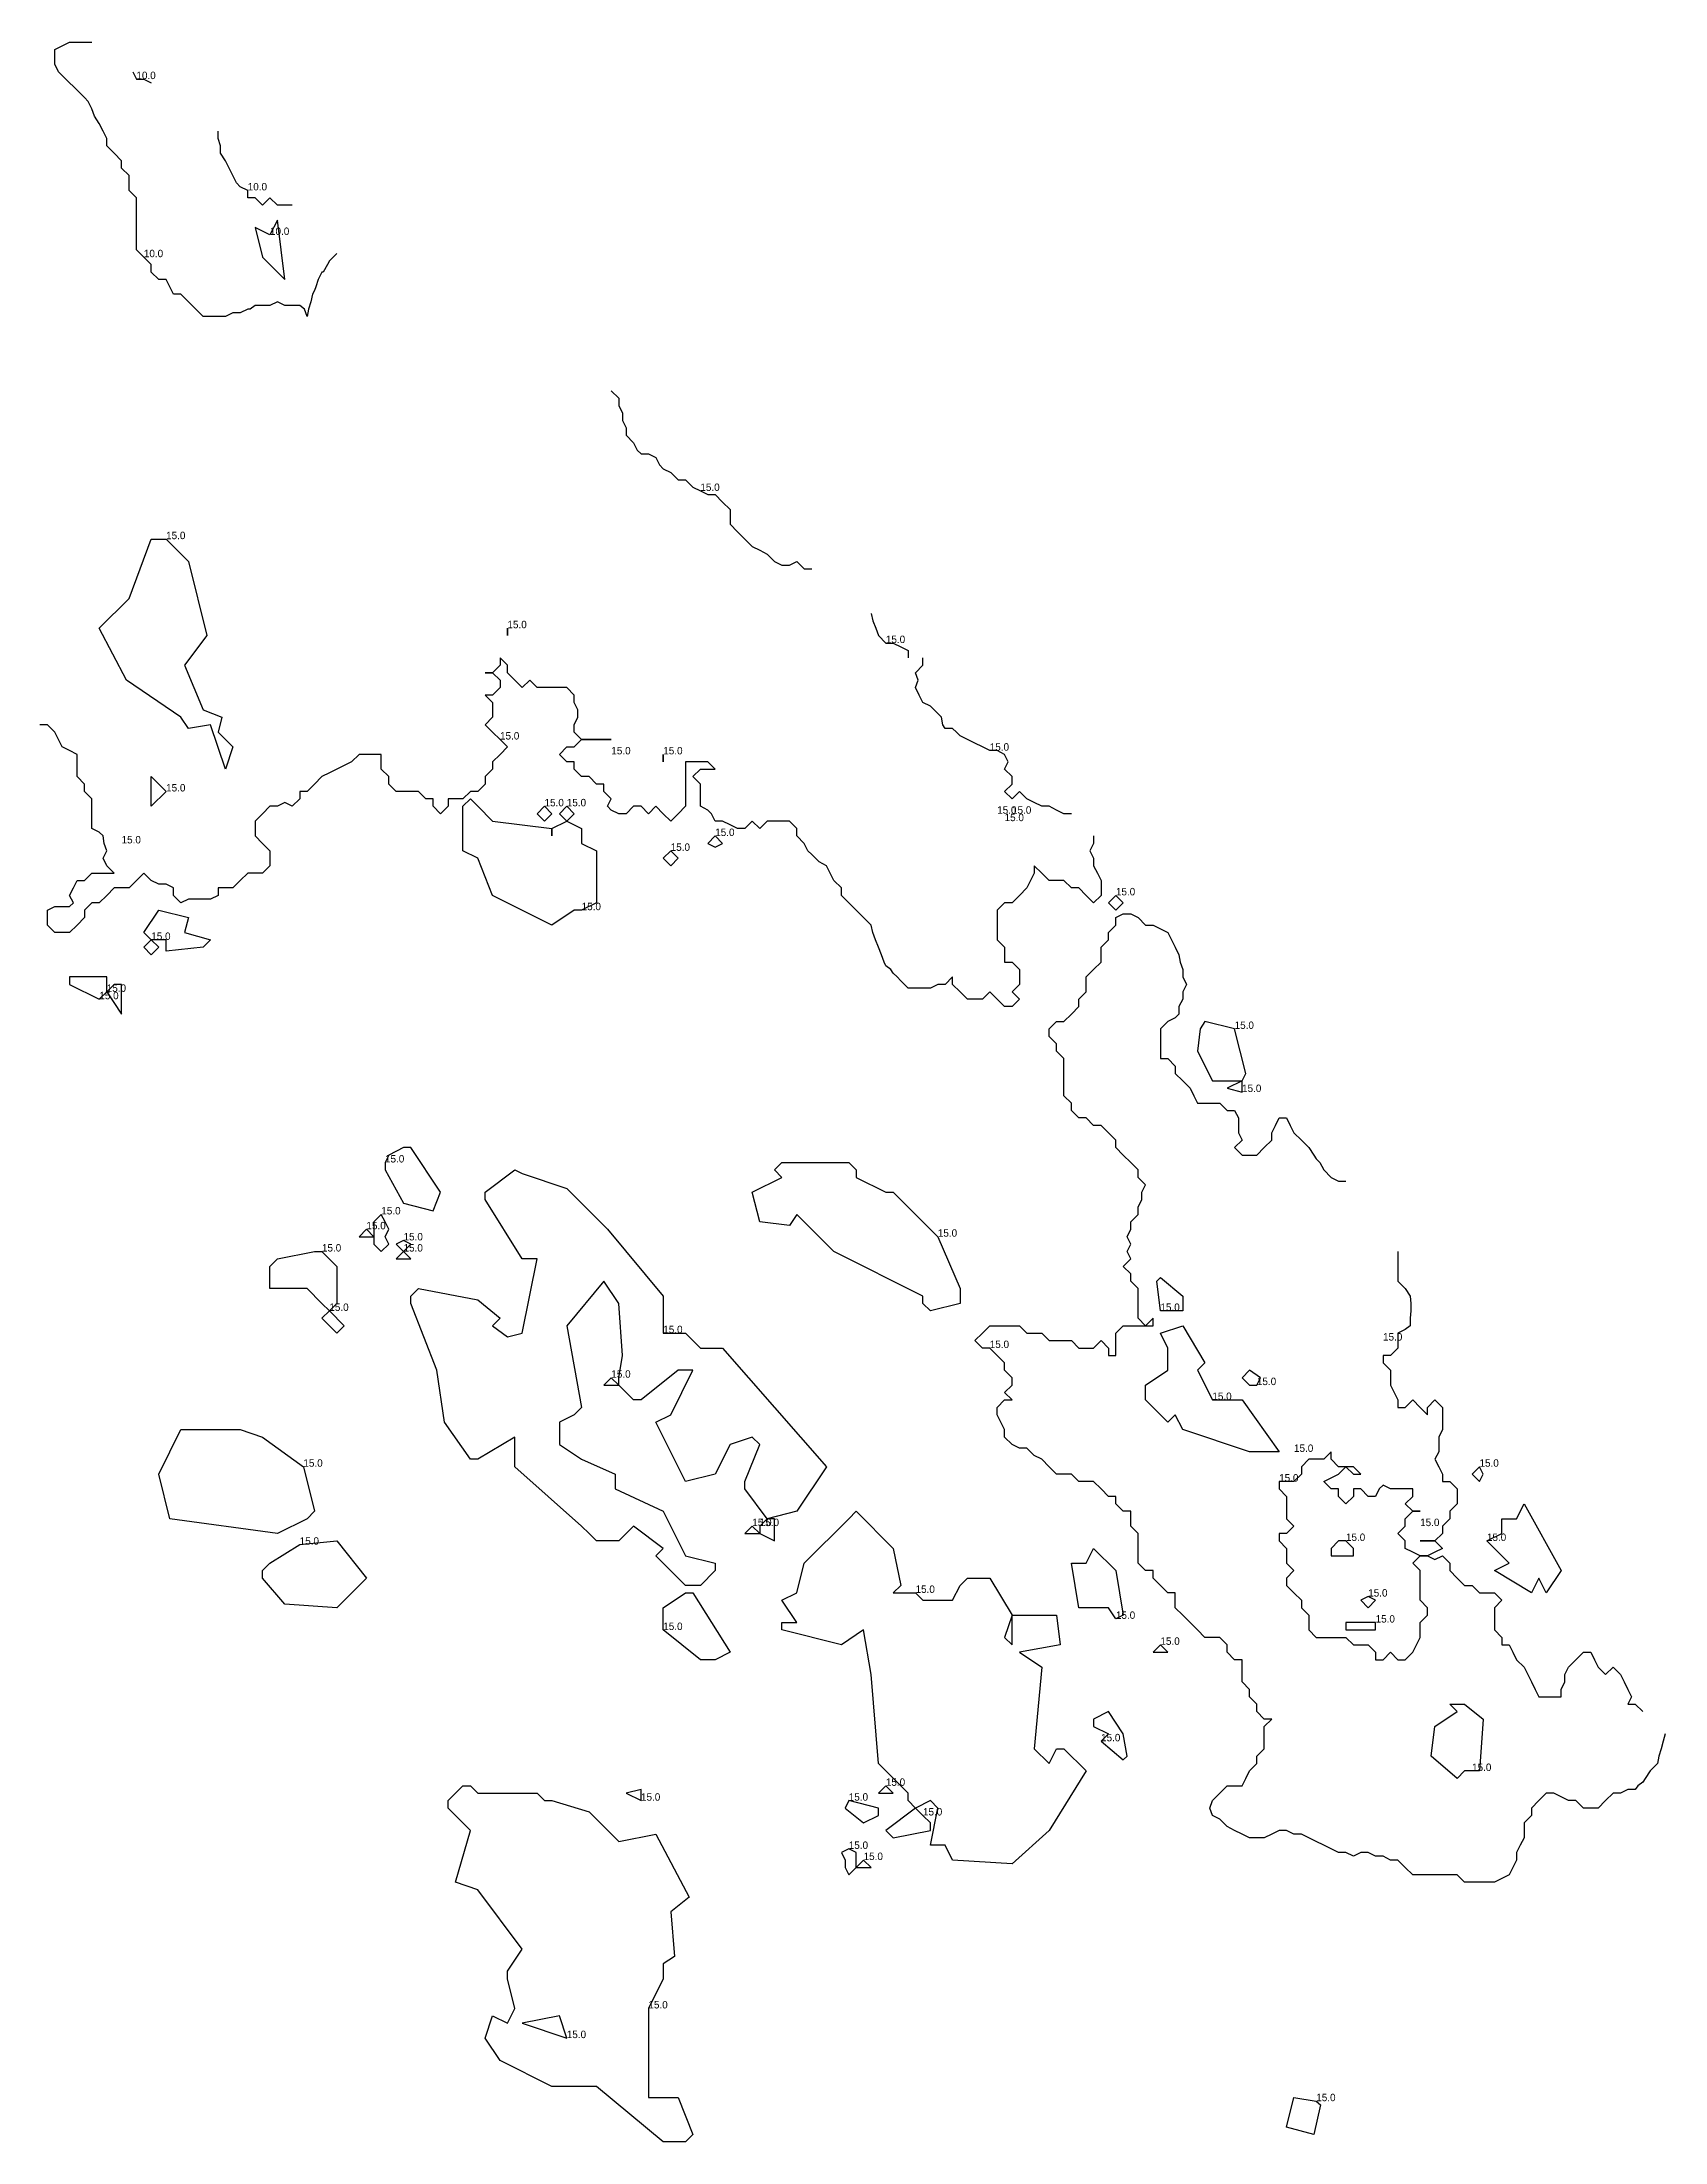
# Model space of a CAD drawing. Extents: x 509452 to 509976, y 5459453 to 5460064.
# Drawn here: x 509647.8 to 509866.5, y 5459781.5 to 5460064.5 of the extents above; entities that cross this region are included whole.
import ezdxf

# ---------------------------------------------------------------- set-up
doc = ezdxf.new("R2010")
doc.units = 0
doc.layers.add('100', color=7, linetype='CONTINUOUS')
doc.layers.add('150', color=7, linetype='CONTINUOUS')

msp = doc.modelspace()

# ---------------------------------------------------------------- linework, layer by layer
at = {"layer": '100'}
for points in [[(509687.5, 5460036), (509687, 5460035.5), (509686.5, 5460035), (509686.25, 5460034.5), (509685.6875, 5460033.5), (509685.5, 5460033.5), (509685, 5460032.5), (509684.6562, 5460031.5), (509684.5, 5460031), (509684.25, 5460030.5), (509684, 5460029.5), (509683.6875, 5460028.5), (509683.5, 5460027.5), (509683.1562, 5460028.5), (509682.5, 5460029), (509681.5, 5460029), (509680.5, 5460029), (509679.5, 5460029.5), (509678.5, 5460029), (509677.5, 5460029), (509676.5, 5460029), (509675.8438, 5460028.5), (509675.5, 5460028.5), (509674.5, 5460028), (509673.5, 5460028), (509672.5, 5460027.5), (509671.5, 5460027.5), (509670.5, 5460027.5), (509669.5, 5460027.5), (509668.5, 5460028.5), (509667.5, 5460029.5), (509666.5, 5460030.5), (509665.5, 5460030.5), (509665, 5460031.5), (509664.5, 5460032.5), (509663.5, 5460032.5), (509662.5, 5460033.5), (509662.5, 5460034.5), (509661.5, 5460035.5), (509660.5, 5460036.5), (509660.5, 5460037.5), (509660.5, 5460038.5), (509660.5, 5460039.5), (509660.5, 5460040.5), (509660.5, 5460041.5), (509660.5, 5460042.5), (509660.5, 5460043.5), (509659.5, 5460044.5), (509659.5, 5460045.5), (509659.5, 5460046.5), (509658.5, 5460047.5), (509658.5, 5460048.5), (509657.5, 5460049.5), (509656.5, 5460050.5), (509656.5, 5460051.5), (509656, 5460052.5), (509655.5, 5460053.5), (509654.8438, 5460054.5), (509654.5, 5460055.5), (509654, 5460056.5), (509653.5, 5460057), (509653, 5460057.5), (509652.5, 5460058), (509652, 5460058.5), (509651.5, 5460059), (509651, 5460059.5), (509650.5, 5460060), (509650, 5460060.5), (509649.5, 5460061.5), (509649.5, 5460062.5), (509649.5, 5460063.5), (509650.5, 5460064), (509651.5, 5460064.5), (509652.5, 5460064.5), (509653.5, 5460064.5), (509654.5, 5460064.5)], [(509660, 5460060.5), (509660.5, 5460059.5), (509661.5, 5460059.5), (509662.5, 5460059)], [(509681.5, 5460042.5), (509680.5, 5460042.5), (509679.5, 5460042.5), (509678.5, 5460043.5), (509677.5, 5460042.5), (509676.5, 5460043.5), (509675.5, 5460043.5), (509675.5, 5460044.5), (509674.5, 5460045), (509674, 5460045.5), (509673.5, 5460046.5), (509673, 5460047.5), (509672.5, 5460048.5), (509671.8438, 5460049.5), (509671.8438, 5460050.5), (509671.5, 5460051.5), (509671.5, 5460052.5)]]:
    msp.add_lwpolyline(points, dxfattribs=at)
msp.add_lwpolyline([(509680.5, 5460032.5), (509679.5, 5460040.5), (509678.5, 5460038.5), (509676.5, 5460039.5), (509677.5, 5460035.5)], close=True, dxfattribs=at)
at = {"layer": '150'}
for points in [[(509724.5, 5460017.5), (509725.5, 5460016.5), (509725.5, 5460015.5), (509726, 5460014.5), (509726, 5460013.5), (509726.5, 5460012.5), (509726.5, 5460011.5), (509727.5, 5460010.5), (509728, 5460009.5), (509728.5, 5460009), (509729.5, 5460009), (509730.5, 5460008.5), (509731, 5460007.5), (509731.5, 5460007), (509732.5, 5460006.5), (509733.5, 5460005.5), (509734.5, 5460005.5), (509735.5, 5460004.5), (509736.5, 5460004), (509737.5, 5460003.5), (509738.5, 5460003.5), (509739.5, 5460002.5), (509740.5, 5460001.5), (509740.5, 5460000.5), (509740.5, 5459999.5), (509741.5, 5459998.5), (509742.5, 5459997.5), (509743.5, 5459996.5), (509744.5, 5459996), (509745.5, 5459995.5), (509746.5, 5459994.5), (509747.5, 5459994), (509748.5, 5459994), (509749.5, 5459994.5), (509750.5, 5459993.5), (509751.5, 5459993.5)], [(509759.5, 5459987.5), (509759.75, 5459986.5), (509760.1562, 5459985.5), (509760.5, 5459984.5), (509761.5, 5459983.5), (509762.5, 5459983.5), (509763.5, 5459983), (509764.5, 5459982.5), (509764.5, 5459981.5)], [(509789.5, 5459957.5), (509789.5, 5459956.5), (509789, 5459955.5), (509789.5, 5459954.5), (509789.5, 5459953.5), (509790, 5459952.5), (509790.5, 5459951.5), (509790.5, 5459950.5), (509790.5, 5459949.5), (509789.5, 5459948.5), (509788.5, 5459949.5), (509787.5, 5459950.5), (509786.5, 5459950.5), (509785.5, 5459951.5), (509784.5, 5459951.5), (509783.5, 5459951.5), (509782.5, 5459952.5), (509781.5, 5459953.5), (509781.5, 5459952.5), (509781, 5459951.5), (509780.5, 5459950.5), (509779.5, 5459949.5), (509778.5, 5459948.5), (509777.5, 5459948.5), (509776.5, 5459947.5), (509776.5, 5459946.5), (509776.5, 5459945.5), (509776.5, 5459944.5), (509776.5, 5459943.5), (509777.5, 5459942.5), (509777.5, 5459941.5), (509777.5, 5459940.5), (509778.5, 5459940.5), (509779.5, 5459939.5), (509779.5, 5459938.5), (509779.5, 5459937.5), (509778.5, 5459936.5), (509779.5, 5459935.5), (509778.5, 5459934.5), (509777.5, 5459934.5), (509776.5, 5459935.5), (509775.5, 5459936.5), (509774.5, 5459935.5), (509773.5, 5459935.5), (509772.5, 5459935.5), (509771.5, 5459936.5), (509770.5, 5459937.5), (509770.5, 5459938.5), (509769.5, 5459937.5), (509768.5, 5459937.5), (509767.5, 5459937), (509766.5, 5459937), (509765.5, 5459937), (509764.5, 5459937), (509764, 5459937.5), (509763.5, 5459938), (509763, 5459938.5), (509762.5, 5459939), (509762.1562, 5459939.5), (509761.5, 5459940), (509761.25, 5459940.5), (509760.9062, 5459941.5), (509760.5, 5459942.5), (509760.0938, 5459943.5), (509759.75, 5459944.5), (509759.5, 5459945.5), (509758.5, 5459946.5), (509757.5, 5459947.5), (509756.5, 5459948.5), (509755.5, 5459949.5), (509755.5, 5459950.5), (509754.5, 5459951.5), (509754, 5459952.5), (509753.5, 5459953.5), (509752.5, 5459954), (509752, 5459954.5), (509751.5, 5459955), (509751, 5459955.5), (509750.5, 5459956.5), (509749.5, 5459957.5), (509749.5, 5459958.5), (509748.5, 5459959.5), (509747.5, 5459959.5), (509746.5, 5459959.5), (509745.5, 5459959.5), (509744.5, 5459958.5), (509743.5, 5459959.5), (509742.5, 5459958.5), (509741.5, 5459958.5), (509740.5, 5459959), (509739.5, 5459959.5), (509738.5, 5459959.5), (509738, 5459960.5), (509737.5, 5459961), (509736.5, 5459961.5), (509736.5, 5459962.5), (509736.5, 5459963.5), (509736.5, 5459964.5), (509735.5, 5459965.5), (509736.5, 5459966.5), (509737.5, 5459966.5), (509738.5, 5459966.5), (509737.5, 5459967.5), (509736.5, 5459967.5), (509735.5, 5459967.5), (509734.5, 5459967.5), (509734.5, 5459966.5), (509734.5, 5459965.5), (509734.5, 5459964.5), (509734.5, 5459963.5), (509734.5, 5459962.5), (509734.5, 5459961.5), (509733.5, 5459960.5), (509732.5, 5459959.5), (509731.5, 5459960.5), (509730.5, 5459961.5), (509729.5, 5459960.5), (509728.5, 5459961.5), (509727.5, 5459961.5), (509726.5, 5459960.5), (509725.5, 5459960.5), (509724.5, 5459961), (509724, 5459961.5), (509724.5, 5459962.5), (509723.5, 5459963.5), (509723.5, 5459964.5), (509722.5, 5459964.5), (509721.5, 5459965.5), (509720.5, 5459965.5), (509719.5, 5459966.5), (509719.5, 5459967.5), (509718.5, 5459967.5), (509717.5, 5459968.5), (509718.5, 5459969.5), (509719.5, 5459969.5), (509720.5, 5459970.5), (509721.5, 5459970.5), (509722.5, 5459970.5), (509723.5, 5459970.5), (509724.5, 5459970.5), (509723.5, 5459970.5), (509722.5, 5459970.5), (509721.5, 5459970.5), (509720.5, 5459970.5), (509719.5, 5459971.5), (509719.5, 5459972.5), (509720, 5459973.5), (509720, 5459974.5), (509719.5, 5459975.5), (509719.5, 5459976.5), (509718.5, 5459977.5), (509717.5, 5459977.5), (509716.5, 5459977.5), (509715.5, 5459977.5), (509714.5, 5459977.5), (509713.5, 5459978.5), (509712.5, 5459977.5), (509711.5, 5459978.5), (509710.5, 5459979.5), (509710.5, 5459980.5), (509709.5, 5459981.5), (509709.5, 5459980.5), (509708.5, 5459979.5), (509707.5, 5459979.5), (509708.5, 5459979.5), (509709.5, 5459978.5), (509709.5, 5459977.5), (509708.5, 5459976.5), (509707.5, 5459976.5), (509708.5, 5459975.5), (509708.5, 5459974.5), (509708.5, 5459973.5), (509707.5, 5459972.5), (509708.5, 5459971.5), (509709.5, 5459970.5), (509710.5, 5459969.5), (509709.5, 5459968.5), (509708.5, 5459967.5), (509708.5, 5459966.5), (509707.5, 5459965.5), (509707.5, 5459964.5), (509706.5, 5459963.5), (509705.5, 5459963.5), (509704.5, 5459962.5), (509703.5, 5459962.5), (509702.5, 5459962.5), (509702.5, 5459961.5), (509701.5, 5459960.5), (509700.5, 5459961.5), (509700.5, 5459962.5), (509699.5, 5459962.5), (509698.5, 5459963.5), (509697.5, 5459963.5), (509696.5, 5459963.5), (509695.5, 5459963.5), (509694.5, 5459964.5), (509694.5, 5459965.5), (509693.5, 5459966.5), (509693.5, 5459967.5), (509693.5, 5459968.5), (509692.5, 5459968.5), (509691.5, 5459968.5), (509690.5, 5459968.5), (509689.5, 5459967.5), (509688.5, 5459967), (509687.5, 5459966.5), (509686.5, 5459966), (509685.5, 5459965.5), (509684.5, 5459964.5), (509683.5, 5459963.5), (509682.5, 5459963.5), (509682.5, 5459962.5), (509681.5, 5459961.5), (509680.5, 5459962), (509679.5, 5459961.5), (509678.5, 5459961.5), (509677.5, 5459960.5), (509676.5, 5459959.5), (509676.5, 5459958.5), (509676.5, 5459957.5), (509677.5, 5459956.5), (509678.5, 5459955.5), (509678.5, 5459954.5), (509678.5, 5459953.5), (509677.5, 5459952.5), (509676.5, 5459952.5), (509675.5, 5459952.5), (509674.5, 5459951.5), (509673.5, 5459950.5), (509672.5, 5459950.5), (509671.5, 5459950.5), (509671.5, 5459949.5), (509670.5, 5459949), (509669.5, 5459949), (509668.5, 5459949), (509667.5, 5459949), (509666.5, 5459948.5), (509665.5, 5459949.5), (509665.5, 5459950.5), (509664.5, 5459951), (509663.5, 5459951), (509662.5, 5459951.5), (509661.5, 5459952.5), (509660.5, 5459951.5), (509659.5, 5459950.5), (509658.5, 5459950.5), (509657.5, 5459950.5), (509656.5, 5459949.5), (509655.5, 5459948.5), (509654.5, 5459948.5), (509653.5, 5459947.5), (509653.5, 5459946.5), (509652.5, 5459945.5), (509651.5, 5459944.5), (509650.5, 5459944.5), (509649.5, 5459944.5), (509648.5, 5459945.5), (509648.5, 5459946.5), (509648.5, 5459947.5), (509649.5, 5459948), (509650.5, 5459948), (509651.5, 5459948), (509652, 5459948.5), (509651.5, 5459949.5), (509652, 5459950.5), (509652.5, 5459951.5), (509653.5, 5459951.5), (509654.5, 5459952.5), (509655.5, 5459952.5), (509656.5, 5459952.5), (509657.5, 5459952.5), (509656.5, 5459953.5), (509656, 5459954.5), (509656.5, 5459955.5), (509656.1562, 5459956.5), (509656, 5459957.5), (509655.5, 5459958), (509654.5, 5459958.5), (509654.5, 5459959.5), (509654.5, 5459960.5), (509654.5, 5459961.5), (509654.5, 5459962.5), (509653.5, 5459963.5), (509653.5, 5459964.5), (509652.5, 5459965.5), (509652.5, 5459966.5), (509652.5, 5459967.5), (509652.5, 5459968.5), (509651.5, 5459969), (509650.5, 5459969.5), (509650, 5459970.5), (509649.5, 5459971.5), (509648.5, 5459972.5), (509647.5, 5459972.5)], [(509786.5, 5459960.5), (509785.5, 5459960.5), (509784.5, 5459961), (509783.5, 5459961.5), (509782.5, 5459961.5), (509781.5, 5459962), (509780.5, 5459962.5), (509779.5, 5459963.5), (509778.5, 5459962.5), (509777.5, 5459963.5), (509778.5, 5459964.5), (509778.5, 5459965.5), (509777.5, 5459966.5), (509778, 5459967.5), (509777.5, 5459968.5), (509776.5, 5459969), (509775.5, 5459969), (509774.5, 5459969.5), (509773.5, 5459970), (509772.5, 5459970.5), (509771.5, 5459971), (509771, 5459971.5), (509770.5, 5459972), (509769.5, 5459972), (509769.1562, 5459972.5), (509769, 5459973.5), (509768.5, 5459974), (509768, 5459974.5), (509767.5, 5459975), (509766.5, 5459975.5), (509766, 5459976.5), (509765.5, 5459977.5), (509765.8438, 5459978.5), (509765.5, 5459979.5), (509766.5, 5459980.5), (509766.5, 5459981.5)], [(509866.5, 5459836.5), (509866.25, 5459835.5), (509866, 5459834.5), (509865.6875, 5459833.5), (509865.5, 5459832.5), (509864.5, 5459831.5), (509863.8438, 5459830.5), (509863.5, 5459830), (509862.8438, 5459829.5), (509862.5, 5459829), (509861.5, 5459829), (509860.5, 5459828.5), (509859.5, 5459828.5), (509858.5, 5459827.5), (509857.5, 5459826.5), (509856.5, 5459826.5), (509855.5, 5459826.5), (509854.5, 5459827.5), (509853.5, 5459827.5), (509852.5, 5459828), (509851.5, 5459828.5), (509850.5, 5459828.5), (509849.5, 5459827.5), (509848.5, 5459826.5), (509848.5, 5459825.5), (509847.5, 5459824.5), (509847.5, 5459823.5), (509847.5, 5459822.5), (509847, 5459821.5), (509846.5, 5459820.5), (509846.5, 5459819.5), (509846, 5459818.5), (509845.5, 5459817.5), (509844.5, 5459817), (509843.5, 5459816.5), (509842.5, 5459816.5), (509841.5, 5459816.5), (509840.5, 5459816.5), (509839.5, 5459816.5), (509838.5, 5459817.5), (509837.5, 5459817.5), (509836.5, 5459817.5), (509835.5, 5459817.5), (509834.5, 5459817.5), (509833.5, 5459817.5), (509832.5, 5459817.5), (509831.5, 5459818.5), (509830.5, 5459819.5), (509829.5, 5459819.5), (509828.5, 5459820), (509827.5, 5459820), (509826.5, 5459820.5), (509825.5, 5459820.5), (509824.5, 5459820), (509823.5, 5459820.5), (509822.5, 5459820.5), (509821.5, 5459821), (509820.5, 5459821.5), (509819.5, 5459822), (509818.5, 5459822.5), (509817.5, 5459823), (509816.5, 5459823), (509815.5, 5459823.5), (509814.5, 5459823.5), (509813.5, 5459823), (509812.5, 5459822.5), (509811.5, 5459822.5), (509810.5, 5459822.5), (509809.5, 5459823), (509808.5, 5459823.5), (509807.5, 5459824), (509807, 5459824.5), (509806.5, 5459825), (509805.5, 5459825.5), (509805.1562, 5459826.5), (509805.5, 5459827.5), (509806.5, 5459828.5), (509807.5, 5459829.5), (509808.5, 5459829.5), (509809.5, 5459829.5), (509810, 5459830.5), (509810.5, 5459831.5), (509811.5, 5459832.5), (509811.5, 5459833.5), (509812.5, 5459834.5), (509812.5, 5459835.5), (509812.5, 5459836.5), (509812.5, 5459837.5), (509813.5, 5459838.5), (509812.5, 5459838.5), (509811.5, 5459839.5), (509811.5, 5459840.5), (509810.5, 5459841.5), (509810.5, 5459842.5), (509809.5, 5459843.5), (509809.5, 5459844.5), (509809.5, 5459845.5), (509809.5, 5459846.5), (509808.5, 5459846.5), (509807.5, 5459847.5), (509807.5, 5459848.5), (509806.5, 5459849.5), (509805.5, 5459849.5), (509804.5, 5459849.5), (509803.5, 5459850.5), (509802.5, 5459851.5), (509801.5, 5459852.5), (509800.5, 5459853.5), (509800.5, 5459854.5), (509800.5, 5459855.5), (509799.5, 5459855.5), (509798.5, 5459856.5), (509797.5, 5459857.5), (509797.5, 5459858.5), (509796.5, 5459858.5), (509795.5, 5459859.5), (509795.5, 5459860.5), (509795.5, 5459861.5), (509795.5, 5459862.5), (509795.5, 5459863.5), (509794.5, 5459864.5), (509794.5, 5459865.5), (509794.5, 5459866.5), (509793.5, 5459866.5), (509792.5, 5459867.5), (509792.5, 5459868.5), (509791.5, 5459868.5), (509790.5, 5459869.5), (509789.5, 5459870.5), (509788.5, 5459870.5), (509787.5, 5459870.5), (509786.5, 5459871.5), (509785.5, 5459871.5), (509784.5, 5459871.5), (509783.5, 5459872.5), (509782.5, 5459873.5), (509781.5, 5459874), (509781, 5459874.5), (509780.5, 5459875), (509779.5, 5459875), (509778.5, 5459875.5), (509777.5, 5459876.5), (509777.5, 5459877.5), (509777, 5459878.5), (509776.5, 5459879.5), (509776.5, 5459880.5), (509777.5, 5459881.5), (509778.5, 5459881.5), (509777.5, 5459882.5), (509778.5, 5459883.5), (509778.5, 5459884.5), (509777.5, 5459885.5), (509777.5, 5459886.5), (509776.5, 5459887.5), (509775.5, 5459888.5), (509774.5, 5459888.5), (509773.5, 5459889.5), (509774.5, 5459890.5), (509775.5, 5459891.5), (509776.5, 5459891.5), (509777.5, 5459891.5), (509778.5, 5459891.5), (509779.5, 5459891.5), (509780.5, 5459890.5), (509781.5, 5459890.5), (509782.5, 5459890.5), (509783.5, 5459889.5), (509784.5, 5459889.5), (509785.5, 5459889.5), (509786.5, 5459889.5), (509787.5, 5459888.5), (509788.5, 5459888.5), (509789.5, 5459888.5), (509790.5, 5459889.5), (509791.5, 5459888.5), (509791.5, 5459887.5), (509792.5, 5459887.5), (509792.5, 5459888.5), (509792.5, 5459889.5), (509792.5, 5459890.5), (509793.5, 5459891.5), (509794.5, 5459891.5), (509795.5, 5459891.5), (509796.5, 5459891.5), (509797.5, 5459891.5), (509797.5, 5459892.5), (509796.5, 5459891.5), (509795.5, 5459892.5), (509795.5, 5459893.5), (509795.5, 5459894.5), (509795.5, 5459895.5), (509795.5, 5459896.5), (509794.5, 5459897.5), (509794.5, 5459898.5), (509793.5, 5459899.5), (509794.5, 5459900.5), (509794, 5459901.5), (509794.5, 5459902.5), (509794, 5459903.5), (509794.5, 5459904.5), (509794.5, 5459905.5), (509795.5, 5459906.5), (509795.5, 5459907.5), (509796, 5459908.5), (509796, 5459909.5), (509796.5, 5459910.5), (509795.5, 5459911.5), (509795.5, 5459912.5), (509794.5, 5459913.5), (509793.5, 5459914.5), (509792.5, 5459915.5), (509792.5, 5459916.5), (509791.5, 5459917.5), (509790.5, 5459918.5), (509789.5, 5459918.5), (509788.5, 5459919.5), (509787.5, 5459919.5), (509786.5, 5459920.5), (509786.5, 5459921.5), (509785.5, 5459922.5), (509785.5, 5459923.5), (509785.5, 5459924.5), (509785.5, 5459925.5), (509785.5, 5459926.5), (509785.5, 5459927.5), (509784.5, 5459928.5), (509784.5, 5459929.5), (509783.5, 5459930.5), (509783.5, 5459931.5), (509784.5, 5459932.5), (509785.5, 5459932.5), (509786.5, 5459933.5), (509787.5, 5459934.5), (509787.5, 5459935.5), (509788.5, 5459936.5), (509788.5, 5459937.5), (509788.5, 5459938.5), (509789.5, 5459939.5), (509790.5, 5459940.5), (509790.5, 5459941.5), (509790.5, 5459942.5), (509791.5, 5459943.5), (509791.5, 5459944.5), (509792.5, 5459945.5), (509792.5, 5459946.5), (509793.5, 5459947), (509794.5, 5459947), (509795.5, 5459946.5), (509796.5, 5459945.5), (509797.5, 5459945.5), (509798.5, 5459945), (509799.5, 5459944.5), (509800, 5459943.5), (509800.5, 5459942.5), (509801, 5459941.5), (509801.1562, 5459940.5), (509801.5, 5459939.5), (509801.5, 5459938.5), (509802, 5459937.5), (509801.5, 5459936.5), (509801.5, 5459935.5), (509801, 5459934.5), (509801, 5459933.5), (509800.5, 5459933), (509799.5, 5459932.5), (509798.5, 5459931.5), (509798.5, 5459930.5), (509798.5, 5459929.5), (509798.5, 5459928.5), (509798.5, 5459927.5), (509799.5, 5459927.5), (509800.5, 5459926.5), (509800.5, 5459925.5), (509801.5, 5459924.5), (509802.5, 5459923.5), (509803, 5459922.5), (509803.5, 5459921.5), (509804.5, 5459921.5), (509805.5, 5459921.5), (509806.5, 5459921.5), (509807.5, 5459920.5), (509808.5, 5459920.5), (509809, 5459919.5), (509809, 5459918.5), (509809, 5459917.5), (509809.5, 5459916.5), (509808.5, 5459915.5), (509809.5, 5459914.5), (509810.5, 5459914.5), (509811.5, 5459914.5), (509812.5, 5459915.5), (509813.5, 5459916.5), (509813.5, 5459917.5), (509814, 5459918.5), (509814.5, 5459919.5), (509815.5, 5459919.5), (509816, 5459918.5), (509816.5, 5459917.5), (509817.5, 5459916.5), (509818.5, 5459915.5), (509819.1562, 5459914.5), (509819.5, 5459914), (509820, 5459913.5), (509820.5, 5459912.5), (509821.5, 5459911.5), (509822.5, 5459911), (509823.5, 5459911)], [(509830.5, 5459901.5), (509830.5, 5459900.5), (509830.5, 5459899.5), (509830.5, 5459898.5), (509830.5, 5459897.5), (509831.5, 5459896.5), (509832.1562, 5459895.5), (509832.25, 5459894.5), (509832.25, 5459893.5), (509832.1562, 5459892.5), (509832.1562, 5459891.5), (509831.5, 5459891), (509830.5, 5459890.5), (509830.5, 5459889.5), (509830.5, 5459888.5), (509829.5, 5459887.5), (509828.5, 5459887.5), (509828.5, 5459886.5), (509829.5, 5459885.5), (509829.5, 5459884.5), (509829.5, 5459883.5), (509830, 5459882.5), (509830.5, 5459881.5), (509830.5, 5459880.5), (509831.5, 5459880.5), (509832.5, 5459881.5), (509833.5, 5459880.5), (509834.5, 5459879.5), (509834.5, 5459880.5), (509835.5, 5459881.5), (509836.5, 5459880.5), (509836.5, 5459879.5), (509836.5, 5459878.5), (509836.5, 5459877.5), (509836, 5459876.5), (509836, 5459875.5), (509836, 5459874.5), (509835.5, 5459873.5), (509836, 5459872.5), (509836.5, 5459871.5), (509836.5, 5459870.5), (509837.5, 5459870.5), (509838.5, 5459869.5), (509838.5, 5459868.5), (509838.5, 5459867.5), (509837.5, 5459866.5), (509837.5, 5459865.5), (509836.5, 5459864.5), (509836.5, 5459863.5), (509835.5, 5459862.5), (509834.5, 5459862.5), (509833.5, 5459862.5), (509834.5, 5459862.5), (509835.5, 5459862.5), (509836.5, 5459861.5), (509835.5, 5459861), (509834.5, 5459860.5), (509833.5, 5459860.5), (509832.5, 5459861), (509831.5, 5459861.5), (509831.5, 5459862.5), (509830.5, 5459863.5), (509831.5, 5459864.5), (509831.5, 5459865.5), (509832.5, 5459866.5), (509833.5, 5459866.5), (509832.5, 5459866.5), (509831.5, 5459867.5), (509832.5, 5459868.5), (509832.5, 5459869.5), (509831.5, 5459869.5), (509830.5, 5459869.5), (509829.5, 5459869.5), (509828.5, 5459870), (509828, 5459869.5), (509827.5, 5459868.5), (509826.5, 5459868.5), (509825.5, 5459869.5), (509824.5, 5459869.5), (509824.5, 5459868.5), (509823.5, 5459867.5), (509822.5, 5459868.5), (509822.5, 5459869.5), (509821.5, 5459869.5), (509820.5, 5459870.5), (509821.5, 5459871), (509822.5, 5459871.5), (509823.5, 5459872.5), (509824.5, 5459871.5), (509825.5, 5459871.5), (509824.5, 5459872.5), (509823.5, 5459872.5), (509822.5, 5459872.5), (509821.5, 5459873.5), (509821.5, 5459874.5), (509820.5, 5459873.5), (509819.5, 5459873.5), (509818.5, 5459873.5), (509817.5, 5459872.5), (509817.5, 5459871.5), (509816.5, 5459870.5), (509815.5, 5459870.5), (509814.5, 5459870.5), (509814.5, 5459869.5), (509815.5, 5459868.5), (509815.5, 5459867.5), (509815.5, 5459866.5), (509815.5, 5459865.5), (509816.5, 5459864.5), (509815.5, 5459863.5), (509814.5, 5459863.5), (509814.5, 5459862.5), (509815.5, 5459861.5), (509815.5, 5459860.5), (509815.5, 5459859.5), (509816.5, 5459858.5), (509815.5, 5459857.5), (509815.5, 5459856.5), (509816.5, 5459855.5), (509817.5, 5459854.5), (509817.5, 5459853.5), (509818.5, 5459852.5), (509818.5, 5459851.5), (509818.5, 5459850.5), (509819.5, 5459849.5), (509820.5, 5459849.5), (509821.5, 5459849.5), (509822.5, 5459849.5), (509823.5, 5459849.5), (509824.5, 5459848.5), (509825.5, 5459848.5), (509826.5, 5459848.5), (509827.5, 5459847.5), (509827.5, 5459846.5), (509828.5, 5459846.5), (509829.5, 5459847.5), (509830.5, 5459846.5), (509831.5, 5459846.5), (509832.5, 5459847.5), (509833, 5459848.5), (509833.5, 5459849.5), (509833.5, 5459850.5), (509833.5, 5459851.5), (509834.5, 5459852.5), (509834.5, 5459853.5), (509833.5, 5459854.5), (509833.5, 5459855.5), (509833.5, 5459856.5), (509833.5, 5459857.5), (509833.5, 5459858.5), (509832.5, 5459859.5), (509833.5, 5459860.5), (509834.5, 5459860.5), (509835.5, 5459860), (509836.5, 5459860.5), (509837.5, 5459859.5), (509837.5, 5459858.5), (509838.5, 5459857.5), (509839.5, 5459856.5), (509840.5, 5459856.5), (509841.5, 5459855.5), (509842.5, 5459855.5), (509843.5, 5459855.5), (509844.5, 5459854.5), (509843.5, 5459853.5), (509843.5, 5459852.5), (509843.5, 5459851.5), (509843.5, 5459850.5), (509844.5, 5459849.5), (509844.5, 5459848.5), (509845.5, 5459848.5), (509846, 5459847.5), (509846.5, 5459846.5), (509847.5, 5459845.5), (509848, 5459844.5), (509848.5, 5459843.5), (509849, 5459842.5), (509849.5, 5459841.5), (509850.5, 5459841.5), (509851.5, 5459841.5), (509852.5, 5459841.5), (509852.5, 5459842.5), (509853, 5459843.5), (509853, 5459844.5), (509853.5, 5459845.5), (509854.5, 5459846.5), (509855.5, 5459847.5), (509856.5, 5459847.5), (509857, 5459846.5), (509857.5, 5459845.5), (509858.5, 5459844.5), (509859.5, 5459845.5), (509860.5, 5459844.5), (509861, 5459843.5), (509861.5, 5459842.5), (509862, 5459841.5), (509861.5, 5459840.5), (509862.5, 5459840.5), (509863.5, 5459839.5)]]:
    msp.add_lwpolyline(points, dxfattribs=at)
for points in [[(509670.5, 5459972.5), (509667.5, 5459972), (509666.5, 5459973.5), (509659.1562, 5459978.5), (509655.5, 5459985.5), (509659.5, 5459989.5), (509662.5, 5459997.5), (509664.5, 5459997.5), (509667.5, 5459994.5), (509670, 5459984.5), (509667, 5459980.5), (509669.5, 5459974.5), (509672, 5459973.5), (509671.5, 5459971.5), (509673.5, 5459969.5), (509672.5, 5459966.5)], [(509710.5, 5459984.5), (509710.5, 5459985.5), (509710.5, 5459984.5)], [(509724.5, 5459968.5)], [(509731.5, 5459967.5), (509731.5, 5459968.5), (509731.5, 5459967.5)], [(509664.5, 5459963.5), (509662.5, 5459961.5), (509662.5, 5459965.5)], [(509716.5, 5459958.5), (509716.5, 5459957.5), (509716.5, 5459958.5), (509718.5, 5459959.5), (509720.5, 5459958.5), (509720.5, 5459956.5), (509722.5, 5459955.5), (509722.5, 5459950.5), (509722.5, 5459948.5), (509720.5, 5459947.5), (509719.5, 5459947.5), (509716.5, 5459945.5), (509708.5, 5459949.5), (509706.5, 5459954.5), (509704.5, 5459955.5), (509704.5, 5459961.5), (509705.5, 5459962.5), (509706.5, 5459961.5), (509708.5, 5459959.5)], [(509716.5, 5459960.5), (509715.5, 5459961.5), (509714.5, 5459960.5), (509715.5, 5459959.5)], [(509719.5, 5459960.5), (509718.5, 5459961.5), (509717.5, 5459960.5), (509718.5, 5459959.5)], [(509776.5, 5459960.5)], [(509777.5, 5459959.5)], [(509778.5, 5459960.5)], [(509658.5, 5459956.5)], [(509739.5, 5459956.5), (509738.5, 5459957.5), (509737.5, 5459956.5), (509738.5, 5459956)], [(509733.5, 5459954.5), (509732.5, 5459955.5), (509731.5, 5459954.5), (509732.5, 5459953.5)], [(509670.5, 5459943.5), (509669.5, 5459942.5), (509664.5, 5459942), (509664.5, 5459943.5), (509662.5, 5459943.5), (509661.5, 5459944.5), (509663.5, 5459947.5), (509667.5, 5459946.5), (509667, 5459944.5)], [(509793.5, 5459948.5), (509792.5, 5459949.5), (509791.5, 5459948.5), (509792.5, 5459947.5)], [(509663.5, 5459942.5), (509662.5, 5459943.5), (509661.5, 5459942.5), (509662.5, 5459941.5)], [(509651.5, 5459938.5), (509651.5, 5459937.5), (509655.5, 5459935.5), (509656.5, 5459936.5), (509656.5, 5459937.5), (509656.5, 5459938.5)], [(509657.5, 5459937.5), (509656.5, 5459936.5), (509658.5, 5459933.5), (509658.5, 5459937.5)], [(509805.5, 5459924.5), (509809.5, 5459924.5), (509810, 5459925.5), (509808.5, 5459931.5), (509804.5, 5459932.5), (509803.8438, 5459931.5), (509803.5, 5459928.5)], [(509807.5, 5459923.5), (509809.5, 5459923), (509809.5, 5459924.5)], [(509697.5, 5459915.5), (509696.5, 5459915.5), (509694.5, 5459914.5), (509694, 5459913.5), (509694, 5459912.5), (509696.5, 5459908), (509700.5, 5459907), (509701.5, 5459909.5)], [(509743.5, 5459909.5), (509747.5, 5459911.5), (509746.5, 5459912.5), (509747.5, 5459913.5), (509756.5, 5459913.5), (509757.5, 5459912.5), (509757.5, 5459911.5), (509761.5, 5459909.5), (509762.5, 5459909.5), (509768.5, 5459903.5), (509771.5, 5459896.5), (509771.5, 5459894.5), (509767.5, 5459893.5), (509766.5, 5459894.5), (509766.5, 5459895.5), (509754.5, 5459901.5), (509749.5, 5459906.5), (509748.5, 5459905), (509744.5, 5459905.5)], [(509738.5, 5459859.5), (509738.5, 5459858.5), (509736.5, 5459856.5), (509734.5, 5459856.5), (509730.5, 5459860.5), (509731.5, 5459861.5), (509727.5, 5459864.5), (509725.5, 5459862.5), (509722.5, 5459862.5), (509721.5, 5459863.5), (509720.5, 5459864.5), (509711.5, 5459872.5), (509711.5, 5459876.5), (509706.5, 5459873.5), (509705.5, 5459873.5), (509702, 5459878.5), (509701, 5459885.5), (509697.5, 5459894.5), (509697.5, 5459895.5), (509698.5, 5459896.5), (509706.5, 5459895), (509709.5, 5459892.5), (509708.5, 5459891.5), (509710.5, 5459890), (509712.5, 5459890.5), (509714.5, 5459900.5), (509713.5, 5459900.5), (509712.5, 5459900.5), (509707.5, 5459908.5), (509707.5, 5459909.5), (509711.5, 5459912.5), (509712.5, 5459912), (509718.5, 5459910), (509724, 5459904.5), (509731.5, 5459895.5), (509731.5, 5459890.5), (509734.5, 5459890.5), (509736.5, 5459888.5), (509739.5, 5459888.5), (509753.5, 5459872.5), (509749.5, 5459866.5), (509745.5, 5459865.5), (509742.5, 5459869.5), (509742.5, 5459870.5), (509744.5, 5459875.5), (509743.5, 5459876.5), (509740.5, 5459875.5), (509738.5, 5459871.5), (509734.5, 5459870.5), (509730.5, 5459878.5), (509732.5, 5459879.5), (509735.5, 5459885.5), (509733.5, 5459885.5), (509728.5, 5459881.5), (509727.5, 5459881.5), (509725.5, 5459883.5), (509725.5, 5459884.5), (509726, 5459887.5), (509725.5, 5459894.5), (509723.5, 5459897.5), (509718.5, 5459891.5), (509720.5, 5459880.5), (509719.5, 5459879.5), (509717.5, 5459878.5), (509717.5, 5459875.5), (509720.5, 5459873.5), (509725, 5459871.5), (509725, 5459869.5), (509731.5, 5459866.5), (509734.5, 5459860.5)], [(509694.5, 5459902.5), (509694, 5459903.5), (509694.5, 5459904.5), (509694, 5459905.5), (509693.5, 5459906.5), (509692.5, 5459905.5), (509692.5, 5459904.5), (509692.5, 5459903.5), (509692.5, 5459902.5), (509693.5, 5459901.5)], [(509692.5, 5459903.5), (509691.5, 5459904.5), (509690.5, 5459903.5)], [(509697.5, 5459902.5), (509696.5, 5459903), (509695.5, 5459902.5), (509696.5, 5459901.5)], [(509678.5, 5459896.5), (509678.5, 5459899.5), (509679.5, 5459900.5), (509684.5, 5459901.5), (509685.5, 5459901.5), (509687.5, 5459899.5), (509687.5, 5459894.5), (509686.5, 5459893.5), (509685.5, 5459894.5), (509683.5, 5459896.5)], [(509697.5, 5459900.5), (509696.5, 5459901.5), (509695.5, 5459900.5)], [(509801.5, 5459893.5), (509798.5, 5459893.5), (509798, 5459897.5), (509798.5, 5459898), (509801.5, 5459895.5)], [(509688.5, 5459891.5), (509686.5, 5459893.5), (509685.5, 5459892.5), (509687.5, 5459890.5)], [(509796.5, 5459883.5), (509799.5, 5459885.5), (509799.5, 5459888.5), (509798.5, 5459890.5), (509801.5, 5459891.5), (509804.5, 5459886.5), (509803.5, 5459885.5), (509805.5, 5459881.5), (509809.5, 5459881.5), (509814.5, 5459874.5), (509812.5, 5459874.5), (509810.5, 5459874.5), (509801.5, 5459877.5), (509800.5, 5459879.5), (509799.5, 5459878.5), (509796.5, 5459881.5)], [(509828.5, 5459889.5)], [(509809.5, 5459884.5), (509810.5, 5459883.5), (509811.5, 5459883.5), (509812, 5459884.5), (509810.5, 5459885.5)], [(509725.5, 5459883.5), (509724.5, 5459884.5), (509723.5, 5459883.5)], [(509663.5, 5459871.5), (509666.5, 5459877.5), (509674.5, 5459877.5), (509677.5, 5459876.5), (509683, 5459872.5), (509684.5, 5459866.5), (509683.5, 5459865.5), (509679.5, 5459863.5), (509665, 5459865.5)], [(509816.5, 5459874.5)], [(509842, 5459871.5), (509841.5, 5459872.5), (509840.5, 5459871.5), (509841.5, 5459870.5)], [(509746.5, 5459865.5), (509745.5, 5459865.5), (509744.5, 5459864.5), (509744.5, 5459863.5), (509746.5, 5459862.5)], [(509767.5, 5459821.5), (509768.5, 5459826.5), (509767.5, 5459827.5), (509765.5, 5459826.5), (509764.5, 5459827.5), (509764.5, 5459828.5), (509760.5, 5459832.5), (509759.5, 5459844.5), (509758.5, 5459850.5), (509755.5, 5459848.5), (509747.5, 5459850.5), (509747.5, 5459851.5), (509749.5, 5459851.5), (509747.5, 5459854.5), (509749.5, 5459855.5), (509750.5, 5459859.5), (509756.5, 5459865.5), (509757.5, 5459866.5), (509762.5, 5459861.5), (509763.5, 5459856.5), (509762.5, 5459855.5), (509765.5, 5459855.5), (509766.5, 5459854.5), (509770.5, 5459854.5), (509771.5, 5459856.5), (509772.5, 5459857.5), (509775.5, 5459857.5), (509778.5, 5459852.5), (509777.5, 5459849.5), (509778.5, 5459848.5), (509778.5, 5459852.5), (509784.5, 5459852.5), (509785, 5459848.5), (509779.5, 5459847.5), (509782.5, 5459845.5), (509781.5, 5459834.5), (509783.5, 5459832.5), (509784.5, 5459834.5), (509785.5, 5459834.5), (509788.5, 5459831.5), (509783.5, 5459823.5), (509778.5, 5459819), (509770.5, 5459819.5), (509769.5, 5459821.5)], [(509850.5, 5459855.5), (509849.5, 5459857.5), (509848.5, 5459855.5), (509843.5, 5459858.5), (509845.5, 5459859.5), (509842.5, 5459862.5), (509844.5, 5459863.5), (509844.5, 5459865.5), (509846.5, 5459865.5), (509847.5, 5459867.5), (509852.5, 5459858.5)], [(509677.5, 5459857.5), (509677.5, 5459858.5), (509678.5, 5459859.5), (509682.5, 5459862), (509687.5, 5459862.5), (509691.5, 5459857.5), (509687.5, 5459853.5), (509680.5, 5459854)], [(509744.5, 5459863.5), (509743.5, 5459864.5), (509742.5, 5459863.5)], [(509824.5, 5459860.5), (509824.5, 5459861.5), (509823.5, 5459862.5), (509822.5, 5459862.5), (509821.5, 5459861.5), (509821.5, 5459860.5)], [(509833.5, 5459864.5)], [(509789.5, 5459861.5), (509792.5, 5459858.5), (509793.5, 5459852.5), (509792.5, 5459852), (509791.5, 5459853.5), (509787.5, 5459853.5), (509786.5, 5459859.5), (509788.5, 5459859.5)], [(509740.5, 5459847.5), (509738.5, 5459846.5), (509736.5, 5459846.5), (509731.5, 5459850.5), (509731.5, 5459853.5), (509734.5, 5459855.5), (509735.5, 5459855.5)], [(509827.5, 5459854.5), (509826.5, 5459855), (509825.5, 5459854.5), (509826.5, 5459853.5)], [(509827.5, 5459850.5), (509827.5, 5459851.5), (509823.5, 5459851.5), (509823.5, 5459850.5)], [(509799.5, 5459847.5), (509798.5, 5459848.5), (509797.5, 5459847.5)], [(509837.5, 5459840.5), (509839.5, 5459840.5), (509842, 5459838.5), (509841.5, 5459831.5), (509840.5, 5459831.5), (509839.5, 5459831.5), (509838.5, 5459830.5), (509835, 5459833.5), (509835.5, 5459837.5), (509838.5, 5459839.5)], [(509789.5, 5459838.5), (509789.5, 5459837.5), (509791.5, 5459836.5), (509790.5, 5459835.5), (509793.5, 5459833), (509794, 5459833.5), (509793.5, 5459836.5), (509791.5, 5459839.5)], [(509703.5, 5459816.5), (509705.5, 5459823.5), (509702.5, 5459826.5), (509702.5, 5459827.5), (509704.5, 5459829.5), (509705.5, 5459829.5), (509706.5, 5459828.5), (509714.5, 5459828.5), (509715.5, 5459827.5), (509716.5, 5459827.5), (509721.5, 5459826), (509725.5, 5459822), (509730.5, 5459823), (509735, 5459814.5), (509732.5, 5459812.5), (509733, 5459806.5), (509731.5, 5459805.5), (509731.5, 5459803.5), (509729.5, 5459799.5), (509729.5, 5459787.5), (509733.5, 5459787.5), (509735.5, 5459782.5), (509734.5, 5459781.5), (509731.5, 5459781.5), (509722.5, 5459789), (509716.5, 5459789), (509709.5, 5459792.5), (509707.5, 5459795.5), (509708.5, 5459798.5), (509710.5, 5459797.5), (509711.5, 5459799.5), (509710.5, 5459803.5), (509710.5, 5459804.5), (509712.5, 5459807.5), (509706.5, 5459815.5)], [(509726.5, 5459828.5), (509728.5, 5459827.5), (509728.5, 5459829)], [(509762.5, 5459828.5), (509761.5, 5459829.5), (509760.5, 5459828.5)], [(509760.5, 5459825.5), (509760.5, 5459826.5), (509756.5, 5459827.5), (509756, 5459826.5), (509758.5, 5459824.5)], [(509767.5, 5459823.5), (509767.5, 5459824.5), (509766.5, 5459825.5), (509765.5, 5459826.5), (509761.5, 5459823.5), (509762.5, 5459822.5)], [(509757.5, 5459818.5), (509757.5, 5459819.5), (509757.5, 5459820.5), (509756.5, 5459821), (509755.5, 5459820.5), (509756, 5459819.5), (509756, 5459818.5), (509756.5, 5459817.5)], [(509759.5, 5459818.5), (509758.5, 5459819.5), (509757.5, 5459818.5)], [(509712.5, 5459797.5), (509718.5, 5459795.5), (509717.5, 5459798.5)], [(509815.5, 5459783.5), (509816.5, 5459787.5), (509819.5, 5459787), (509820.0938, 5459786.5), (509819.1562, 5459782.5)]]:
    msp.add_lwpolyline(points, close=True, dxfattribs=at)

# ---------------------------------------------------------------- texts
at = {"layer": '100'}
for p in [(509660.5, 5460059.5, 10), (509675.5, 5460044.5, 10), (509678.5, 5460038.5, 10), (509661.5, 5460035.5, 10)]:
    msp.add_text('10.0', height=1, dxfattribs=at).set_placement(p)
at = {"layer": '150'}
for p in [(509736.5, 5460004, 15), (509664.5, 5459997.5, 15), (509710.5, 5459985.5, 15), (509761.5, 5459983.5, 15), (509709.5, 5459970.5, 15), (509775.5, 5459969, 15), (509724.5, 5459968.5, 15), (509731.5, 5459968.5, 15), (509664.5, 5459963.5, 15), (509715.5, 5459961.5, 15), (509718.5, 5459961.5, 15), (509776.5, 5459960.5, 15), (509778.5, 5459960.5, 15), (509777.5, 5459959.5, 15), (509658.5, 5459956.5, 15), (509732.5, 5459955.5, 15), (509738.5, 5459957.5, 15), (509792.5, 5459949.5, 15), (509720.5, 5459947.5, 15), (509662.5, 5459943.5, 15), (509662.5, 5459943.5, 15), (509655.5, 5459935.5, 15), (509656.5, 5459936.5, 15), (509808.5, 5459931.5, 15), (509809.5, 5459923, 15), (509694, 5459913.5, 15), (509691.5, 5459904.5, 15), (509693.5, 5459906.5, 15), (509685.5, 5459901.5, 15), (509696.5, 5459903, 15), (509696.5, 5459901.5, 15), (509768.5, 5459903.5, 15), (509686.5, 5459893.5, 15), (509798.5, 5459893.5, 15), (509731.5, 5459890.5, 15), (509775.5, 5459888.5, 15), (509828.5, 5459889.5, 15), (509724.5, 5459884.5, 15), (509805.5, 5459881.5, 15), (509811.5, 5459883.5, 15), (509816.5, 5459874.5, 15), (509683, 5459872.5, 15), (509814.5, 5459870.5, 15), (509841.5, 5459872.5, 15), (509743.5, 5459864.5, 15), (509744.5, 5459864.5, 15), (509833.5, 5459864.5, 15), (509682.5, 5459862, 15), (509823.5, 5459862.5, 15), (509842.5, 5459862.5, 15), (509765.5, 5459855.5, 15), (509826.5, 5459855, 15), (509731.5, 5459850.5, 15), (509792.5, 5459852, 15), (509827.5, 5459851.5, 15), (509798.5, 5459848.5, 15), (509790.5, 5459835.5, 15), (509840.5, 5459831.5, 15), (509728.5, 5459827.5, 15), (509756.5, 5459827.5, 15), (509761.5, 5459829.5, 15), (509766.5, 5459825.5, 15), (509756.5, 5459821, 15), (509758.5, 5459819.5, 15), (509729.5, 5459799.5, 15), (509718.5, 5459795.5, 15), (509819.5, 5459787, 15)]:
    msp.add_text('15.0', height=1, dxfattribs=at).set_placement(p)

doc.saveas('drawing.dxf')
